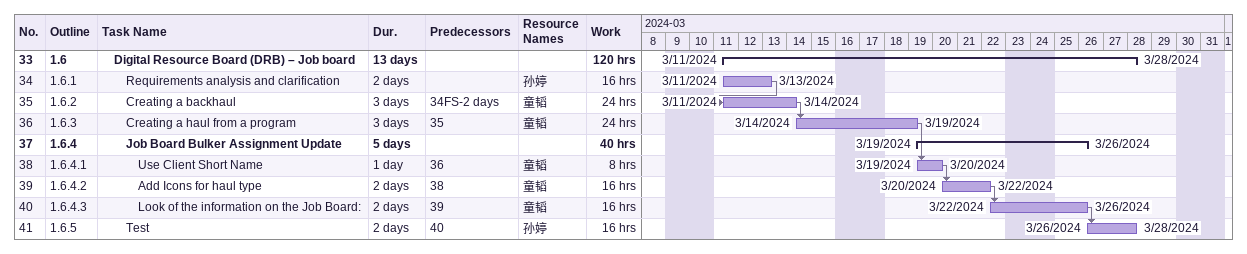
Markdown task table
| ID | WBS | Task | Duration | Start | Finish | Predecessors | Resources | Work (h) |
|---|---|---|---|---|---|---|---|---|
| 33 | 1.6 | **Digital Resource Board (DRB) – Job board** | 13d | 2024-03-11 | 2024-03-28 |  |  | 120 |
| 34 | 1.6.1 | Requirements analysis and clarification | 2d | 2024-03-11 | 2024-03-13 |  | 孙婷 | 16 |
| 35 | 1.6.2 | Creating a backhaul | 3d | 2024-03-11 | 2024-03-14 | 34FS-2d | 童韬 | 24 |
| 36 | 1.6.3 | Creating a haul from a program | 3d | 2024-03-14 | 2024-03-19 | 35 | 童韬 | 24 |
| 37 | 1.6.4 | **Job Board Bulker Assignment Update** | 5d | 2024-03-19 | 2024-03-26 |  |  | 40 |
| 38 | 1.6.4.1 | Use Client Short Name | 1d | 2024-03-19 | 2024-03-20 | 36 | 童韬 | 8 |
| 39 | 1.6.4.2 | Add Icons for haul type | 2d | 2024-03-20 | 2024-03-22 | 38 | 童韬 | 16 |
| 40 | 1.6.4.3 | Look of the information on the Job Board: | 2d | 2024-03-22 | 2024-03-26 | 39 | 童韬 | 16 |
| 41 | 1.6.5 | Test | 2d | 2024-03-26 | 2024-03-28 | 40 | 孙婷 | 16 |
